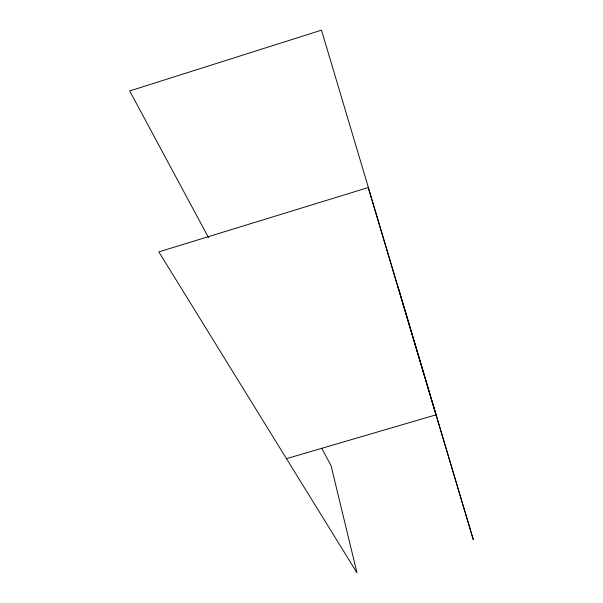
<?xml version="1.0" encoding="UTF-8"?>
<svg xmlns="http://www.w3.org/2000/svg" width="603" height="603" viewBox="0 0 603 603"><rect width="100%" height="100%" fill="white"/><g stroke="black" fill="none" stroke-linecap="round" stroke-linejoin="round"><path stroke-width="0.9" d="M286.485 458.664L436.029 414.841L398.048 286.877M208.548 237.672L129.705 90.963L321.489 30.15L473.295 539.662L368.177 187.578L158.823 251.888L356.984 572.85L331.039 465.622L321.685 448.217"/></g></svg>
